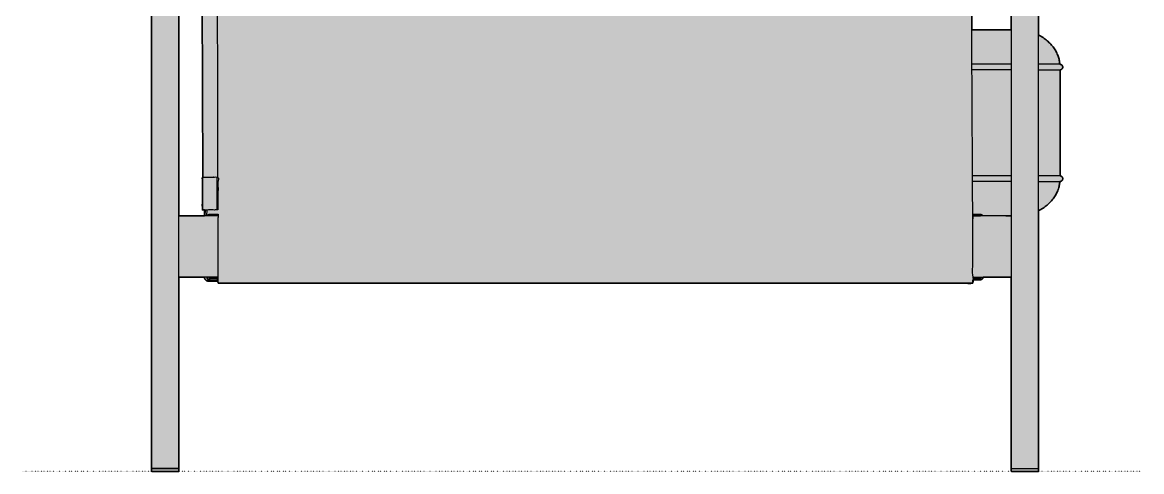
# Model space of a CAD drawing. Header units: millimetres. Extents: x 0 to 2217, y -1296 to 821.
# Drawn here: x 1194 to 2217, y 0 to 410 of the extents above; entities that cross this region are included whole.
import ezdxf

# ---------------------------------------------------------------- set-up
doc = ezdxf.new("R2010")
doc.units = ezdxf.units.MM
doc.linetypes.add('Dots', pattern=[1, 0, -1])
doc.layers.add('Blocks', color=7, linetype='Continuous')
doc.layers.add('Blocks$Fill', color=7, linetype='Continuous', true_color=0xffffff)
for name, color, linetype, lineweight, true_color in [('Blocks$Inner', 7, 'Continuous', 25, 0x007f00), ('Blocks$Outline', 7, 'Continuous', 35, 0xff3f3f), ('Groud', 7, 'Dots', 25, 0x243775)]:
    doc.layers.add(name, color=color, linetype=linetype, lineweight=lineweight, true_color=true_color)

# ---------------------------------------------------------------- blocks, each defined once
blk = doc.blocks.new('Can Lounge Chair Side')
at = {"layer": 'Blocks$Fill'}
h = blk.add_hatch(color=256, dxfattribs=at)
h.paths.add_polyline_path([(218.6, 816.6), (218.1, 819.1), (218, 819.2), (218, 819.3), (218, 819.4), (217.9, 819.4), (217.9, 819.5), (217.9, 819.6), (217.8, 819.7), (217.8, 819.7), (217.7, 819.8), (217.7, 819.9), (217.6, 820), (217.6, 820), (217.5, 820.1), (217.5, 820.2), (217.4, 820.2), (217.4, 820.3), (217.3, 820.3), (217.2, 820.4), (217.2, 820.4), (217.1, 820.5), (217, 820.5), (216.9, 820.6), (216.9, 820.6), (216.8, 820.7), (216.7, 820.7), (216.6, 820.8), (216.6, 820.8), (216.5, 820.8), (216.4, 820.8), (216.3, 820.9), (216.2, 820.9), (216.1, 820.9), (216.1, 820.9), (216, 820.9), (215.9, 820.9), (215.8, 821), (215.7, 821), (215.6, 821), (215.5, 821), (215.5, 821), (215.4, 820.9), (215.3, 820.9), (215.2, 820.9), (215.1, 820.9), (215, 820.9), (215, 820.9), (214.9, 820.8), (214.8, 820.8), (214.7, 820.8), (214.6, 820.8), (214.5, 820.7), (214.5, 820.7), (214.4, 820.6), (214.3, 820.6), (214.2, 820.5), (214.2, 820.5), (214.1, 820.4), (214, 820.4), (214, 820.3), (213.9, 820.3), (213.9, 820.2), (213.8, 820.2), (213.7, 820.1), (213.7, 820), (213.6, 820), (213.6, 819.9), (213.5, 819.8), (213.5, 819.7), (213.4, 819.7), (213.4, 819.6), (213.4, 819.5), (213.3, 819.4), (213.3, 819.3), (213.3, 819.3), (213.2, 819.2), (213.2, 819.1), (213.2, 819), (213.2, 818.9), (213.2, 818.8), (213.2, 818.8), (213.1, 818.7), (213.1, 818.6), (213.1, 818.5), (213.1, 818.4), (213.1, 818.3), (213.1, 818.2), (213.2, 818.2), (213.2, 818.1), (213.2, 818), (213.2, 817.9), (213.8, 815.5), (207.5, 813.8), (204.4, 812.8), (200.8, 811.5), (198.6, 810.7), (196.4, 809.8), (194.2, 808.9), (192, 808), (189.9, 807), (187.8, 805.9), (185.7, 804.8), (183.6, 803.7), (181.7, 802.5), (179.8, 801.4), (178, 800.1), (176.2, 798.9), (174.4, 797.5), (172.6, 796.2), (170.9, 794.8), (169.2, 793.3), (167.6, 791.9), (166.1, 790.4), (164.6, 788.9), (163.1, 787.3), (161.6, 785.6), (160.1, 783.8), (158.7, 782), (157.3, 780.2), (156, 778.5), (154.8, 776.7), (153.7, 774.9), (152.6, 773.1), (151.5, 771.1), (150.4, 769), (149.4, 767), (148.4, 764.9), (147.5, 762.8), (146.6, 760.7), (145.7, 758.6), (145, 756.4), (144.2, 754.1), (143.4, 751.8), (142.8, 749.4), (142.1, 747), (141.5, 744.5), (140.9, 742), (140.4, 739.4), (139.9, 736.9), (139.5, 734.3), (139.1, 731.7), (138.5, 726.6), (138, 720.8), (137.7, 715), (137.5, 709.2), (137.5, 703.3), (137.7, 696.9), (138, 690.5), (138.5, 683.9), (139.1, 677.3), (88.7, 677.3), (78.2, 677.3), (77.3, 677.7), (76.8, 677.9), (76.4, 678.1), (75.9, 678.2), (75.4, 678.4), (75, 678.5), (74.5, 678.6), (74, 678.7), (73.5, 678.7), (73.1, 678.8), (72.6, 678.8), (72.1, 678.8), (71.6, 678.8), (71.1, 678.8), (70.6, 678.8), (70.1, 678.7), (69.7, 678.7), (69.2, 678.6), (68.7, 678.5), (68.2, 678.4), (67.8, 678.2), (67.3, 678.1), (66.8, 677.9), (66.4, 677.7), (65.9, 677.5), (65.5, 677.3), (65.1, 677.1), (64.7, 676.9), (64.2, 676.6), (63.8, 676.3), (63.4, 676.1), (63.1, 675.8), (62.7, 675.4), (62.3, 675.1), (62, 674.8), (61.6, 674.4), (61.3, 674.1), (61, 673.7), (60.7, 673.3), (60.4, 672.9), (60.1, 672.5), (59.9, 672.1), (59.6, 671.7), (59.4, 671.3), (59.2, 670.8), (59, 670.4), (58.8, 669.9), (58.6, 669.5), (58.5, 669), (58.3, 668.5), (58.2, 668.1), (58.1, 667.6), (58, 667.1), (57.9, 666.6), (57.9, 666.1), (57.9, 665.7), (57.8, 665.2), (57.8, 664.7), (57.8, 664.2), (57.9, 663.7), (57.9, 663.2), (58, 662.8), (58.1, 662.3), (58.2, 661.8), (58.3, 661.3), (58.4, 660.9), (58.6, 660.4), (58.7, 659.9), (58.9, 659.5), (59.1, 659), (59.3, 658.6), (59.5, 658.2), (59.8, 657.7), (60, 657.3), (60.3, 656.9), (60.6, 656.5), (60.9, 656.1), (61.2, 655.8), (61.5, 655.4), (61.8, 655), (62.2, 654.7), (62.5, 654.4), (62.9, 654), (72.2, 646.2), (80.9, 638.5), (97.9, 622.6), (114.4, 606.2), (118.3, 602.2), (118.3, 0), (118.3, 0), (118.3, -0.1), (118.3, -0.1), (118.3, -0.1), (118.3, -0.1), (118.4, -0.1), (118.4, -0.1), (118.4, -0.2), (118.4, -0.2), (118.4, -0.2), (118.4, -0.2), (118.4, -0.2), (118.4, -0.2), (118.4, -0.2), (118.4, -0.3), (118.4, -0.3), (118.4, -0.3), (118.4, -0.3), (118.4, -0.3), (118.5, -0.3), (118.5, -0.3), (118.5, -0.4), (118.5, -0.4), (118.5, -0.4), (118.5, -0.4), (118.5, -0.4), (118.5, -0.4), (118.6, -0.4), (118.6, -0.4), (118.6, -0.4), (118.6, -0.4), (118.6, -0.5), (118.6, -0.5), (118.7, -0.5), (118.7, -0.5), (118.7, -0.5), (118.7, -0.5), (118.7, -0.5), (118.7, -0.5), (118.8, -0.5), (118.8, -0.5), (118.8, -0.5), (118.8, -0.5), (118.8, -0.5), (118.8, -0.5), (142.9, -0.5), (142.9, -0.5), (142.9, -0.5), (142.9, -0.5), (142.9, -0.5), (142.9, -0.5), (143, -0.5), (143, -0.5), (143, -0.5), (143, -0.5), (143, -0.5), (143, -0.5), (143, -0.5), (143.1, -0.4), (143.1, -0.4), (143.1, -0.4), (143.1, -0.4), (143.1, -0.4), (143.1, -0.4), (143.1, -0.4), (143.2, -0.4), (143.2, -0.4), (143.2, -0.4), (143.2, -0.3), (143.2, -0.3), (143.2, -0.3), (143.2, -0.3), (143.2, -0.3), (143.3, -0.3), (143.3, -0.3), (143.3, -0.2), (143.3, -0.2), (143.3, -0.2), (143.3, -0.2), (143.3, -0.2), (143.3, -0.2), (143.3, -0.2), (143.3, -0.1), (143.3, -0.1), (143.3, -0.1), (143.3, -0.1), (143.3, -0.1), (143.3, -0.1), (143.3, 0), (143.3, 0), (143.3, 0), (143.3, 2.3), (143.3, 2.3), (143.3, 177.3), (166.6, 177.3), (166.6, 177.1), (166.6, 177.1), (166.6, 177), (166.6, 176.9), (166.6, 176.8), (166.7, 176.7), (166.7, 176.6), (166.7, 176.6), (166.7, 176.5), (166.8, 176.4), (166.8, 176.3), (166.8, 176.2), (166.8, 176.2), (166.9, 176), (167, 175.8), (167, 175.8), (167, 175.7), (167.1, 175.6), (167.1, 175.5), (167.1, 175.5), (167.2, 175.4), (167.2, 175.3), (167.3, 175.3), (167.3, 175.2), (167.4, 175.1), (167.4, 175.1), (167.4, 175), (167.5, 174.9), (167.5, 174.9), (167.6, 174.8), (167.6, 174.7), (167.7, 174.7), (167.8, 174.6), (167.8, 174.6), (167.9, 174.5), (167.9, 174.5), (168, 174.4), (168, 174.4), (168.1, 174.3), (168.1, 174.3), (168.2, 174.2), (168.3, 174.2), (168.3, 174.1), (168.4, 174.1), (168.5, 174), (168.5, 174), (168.6, 174), (168.6, 173.9), (168.7, 173.9), (168.8, 173.9), (168.8, 173.9), (168.9, 173.8), (169, 173.8), (169, 173.8), (169.1, 173.8), (169.2, 173.8), (169.2, 173.8), (169.2, 173.8), (169.3, 173.8), (169.3, 173.8), (169.3, 173.8), (169.4, 173.7), (169.4, 173.7), (169.5, 173.7), (169.5, 173.7), (178.9, 173.7), (178.9, 173.3), (179, 173), (179, 172.9), (179, 172.8), (179, 172.7), (179, 172.6), (179.1, 172.5), (179.1, 172.4), (179.1, 172.4), (179.1, 172.3), (179.1, 172.3), (179.1, 172.2), (179.1, 172.2), (179.2, 172.2), (179.2, 172.2), (179.2, 172.1), (179.2, 172.1), (179.2, 172.1), (179.2, 172.1), (179.2, 172), (179.2, 172), (179.2, 172), (179.2, 172), (179.3, 172), (179.3, 172), (179.3, 172), (179.3, 172), (179.3, 172), (179.3, 172), (179.3, 172), (179.3, 171.9), (179.3, 171.9), (179.3, 171.9), (179.3, 171.9), (179.3, 171.9), (179.4, 171.9), (179.4, 171.9), (179.4, 171.9), (179.4, 171.9), (179.4, 171.9), (179.4, 171.9), (179.4, 171.9), (179.4, 171.9), (179.4, 171.9), (179.4, 171.9), (179.4, 171.9), (179.4, 171.9), (179.4, 171.9), (179.4, 171.9), (179.4, 171.9), (179.4, 171.9), (179.4, 171.9), (179.4, 171.9), (179.4, 171.9), (179.4, 171.9), (179.4, 171.9), (179.5, 171.9), (179.5, 171.9), (179.5, 171.9), (179.5, 171.9), (179.5, 171.9), (179.5, 171.9), (179.5, 171.9), (179.5, 171.9), (179.5, 171.9), (869.5, 171.9), (869.5, 174.9), (876.5, 174.9), (876.6, 174.9), (876.6, 174.9), (876.7, 174.9), (876.8, 174.9), (876.9, 174.9), (877, 174.9), (877.1, 175), (877.1, 175), (877.2, 175), (877.3, 175), (877.4, 175.1), (877.5, 175.1), (877.5, 175.2), (877.6, 175.2), (877.7, 175.2), (877.8, 175.3), (877.8, 175.3), (877.9, 175.4), (878, 175.4), (878, 175.5), (878.1, 175.6), (878.2, 175.6), (878.2, 175.7), (878.3, 175.7), (878.3, 175.8), (878.4, 175.9), (878.4, 176), (878.5, 176), (878.5, 176.1), (878.6, 176.2), (878.6, 176.3), (878.7, 176.3), (878.7, 176.4), (878.7, 176.5), (878.8, 176.6), (878.8, 176.7), (878.8, 176.7), (878.8, 176.8), (878.8, 176.9), (878.9, 177), (878.9, 177.1), (878.9, 177.2), (878.9, 177.3), (878.9, 177.3), (904.7, 177.3), (904.7, 2.3), (904.7, 2.3), (904.7, 0), (904.7, 0), (904.7, -0.1), (904.7, -0.1), (904.7, -0.1), (904.7, -0.1), (904.7, -0.1), (904.7, -0.1), (904.7, -0.2), (904.7, -0.2), (904.7, -0.2), (904.7, -0.2), (904.7, -0.2), (904.7, -0.2), (904.8, -0.2), (904.8, -0.3), (904.8, -0.3), (904.8, -0.3), (904.8, -0.3), (904.8, -0.3), (904.8, -0.3), (904.8, -0.3), (904.8, -0.4), (904.8, -0.4), (904.9, -0.4), (904.9, -0.4), (904.9, -0.4), (904.9, -0.4), (904.9, -0.4), (904.9, -0.4), (904.9, -0.4), (905, -0.4), (905, -0.5), (905, -0.5), (905, -0.5), (905, -0.5), (905, -0.5), (905.1, -0.5), (905.1, -0.5), (905.1, -0.5), (905.1, -0.5), (905.1, -0.5), (905.1, -0.5), (905.2, -0.5), (905.2, -0.5), (905.2, -0.5), (929.2, -0.5), (929.2, -0.5), (929.2, -0.5), (929.3, -0.5), (929.3, -0.5), (929.3, -0.5), (929.3, -0.5), (929.3, -0.5), (929.3, -0.5), (929.4, -0.5), (929.4, -0.5), (929.4, -0.5), (929.4, -0.5), (929.4, -0.4), (929.4, -0.4), (929.4, -0.4), (929.5, -0.4), (929.5, -0.4), (929.5, -0.4), (929.5, -0.4), (929.5, -0.4), (929.5, -0.4), (929.5, -0.4), (929.6, -0.3), (929.6, -0.3), (929.6, -0.3), (929.6, -0.3), (929.6, -0.3), (929.6, -0.3), (929.6, -0.3), (929.6, -0.2), (929.6, -0.2), (929.6, -0.2), (929.6, -0.2), (929.7, -0.2), (929.7, -0.2), (929.7, -0.2), (929.7, -0.1), (929.7, -0.1), (929.7, -0.1), (929.7, -0.1), (929.7, -0.1), (929.7, -0.1), (929.7, 0), (929.7, 0), (929.7, 0), (929.7, 2.3), (929.7, 2.3), (929.7, 238.1), (931.8, 239.2), (932.8, 239.8), (933.8, 240.4), (934.7, 241.1), (935.7, 241.8), (936.6, 242.5), (937.5, 243.2), (938.4, 244), (939.2, 244.7), (940.1, 245.5), (940.8, 246.4), (941.6, 247.2), (942.3, 248.1), (943, 248.9), (943.6, 249.8), (944.3, 250.7), (944.8, 251.6), (945.4, 252.6), (945.9, 253.5), (946.4, 254.4), (946.8, 255.4), (947.2, 256.3), (947.6, 257.3), (947.9, 258.2), (948.2, 259.2), (948.5, 260.1), (948.7, 261.1), (948.9, 262), (949, 263), (949.2, 263.9), (949.3, 264.9), (949.4, 264.9), (949.5, 264.9), (949.5, 264.9), (949.6, 264.9), (949.7, 264.9), (949.8, 264.9), (949.9, 264.9), (950, 264.9), (950.1, 265), (950.1, 265), (950.2, 265), (950.3, 265.1), (950.4, 265.1), (950.5, 265.1), (950.5, 265.2), (950.6, 265.2), (950.7, 265.3), (950.8, 265.3), (950.8, 265.4), (950.9, 265.4), (951, 265.5), (951, 265.5), (951.1, 265.6), (951.2, 265.7), (951.2, 265.7), (951.3, 265.8), (951.3, 265.9), (951.4, 265.9), (951.4, 266), (951.5, 266.1), (951.5, 266.2), (951.5, 266.2), (951.6, 266.3), (951.6, 266.4), (951.7, 266.5), (951.7, 266.5), (951.7, 266.6), (951.7, 266.7), (951.8, 266.8), (951.8, 266.9), (951.8, 267), (951.8, 267.1), (951.8, 267.1), (951.8, 267.2), (951.8, 267.3), (951.8, 267.4), (951.8, 267.5), (951.8, 267.6), (951.8, 267.7), (951.8, 267.8), (951.8, 267.8), (951.8, 267.9), (951.7, 268), (951.7, 268.1), (951.7, 268.2), (951.7, 268.3), (951.6, 268.3), (951.6, 268.4), (951.5, 268.5), (951.5, 268.6), (951.5, 268.6), (951.4, 268.7), (951.4, 268.8), (951.3, 268.9), (951.3, 268.9), (951.2, 269), (951.2, 269.1), (951.1, 269.1), (951, 269.2), (951, 269.2), (950.9, 269.3), (950.8, 269.4), (950.8, 269.4), (950.7, 269.5), (950.6, 269.5), (950.5, 269.5), (950.5, 269.6), (950.4, 269.6), (950.3, 269.7), (950.2, 269.7), (950.1, 269.7), (950.1, 269.8), (950, 269.8), (949.9, 269.8), (949.8, 269.8), (949.7, 269.8), (949.6, 269.8), (949.5, 269.9), (949.5, 269.9), (949.4, 269.9), (949.4, 366.9), (949.6, 366.9), (949.6, 366.9), (949.7, 366.9), (949.8, 366.9), (949.9, 366.9), (950, 366.9), (950.1, 367), (950.1, 367), (950.2, 367), (950.3, 367.1), (950.4, 367.1), (950.5, 367.1), (950.5, 367.2), (950.6, 367.2), (950.7, 367.3), (950.8, 367.3), (950.8, 367.4), (950.9, 367.4), (951, 367.5), (951, 367.5), (951.1, 367.6), (951.2, 367.7), (951.2, 367.7), (951.3, 367.8), (951.3, 367.9), (951.4, 367.9), (951.4, 368), (951.5, 368.1), (951.5, 368.2), (951.6, 368.2), (951.6, 368.3), (951.6, 368.4), (951.7, 368.5), (951.7, 368.5), (951.7, 368.6), (951.7, 368.7), (951.8, 368.8), (951.8, 368.9), (951.8, 369), (951.8, 369.1), (951.8, 369.1), (951.8, 369.2), (951.8, 369.3), (951.8, 369.4), (951.8, 369.5), (951.8, 369.6), (951.8, 369.7), (951.8, 369.8), (951.8, 369.8), (951.8, 369.9), (951.7, 370), (951.7, 370.1), (951.7, 370.2), (951.7, 370.3), (951.6, 370.3), (951.6, 370.4), (951.6, 370.5), (951.5, 370.6), (951.5, 370.6), (951.4, 370.7), (951.4, 370.8), (951.3, 370.9), (951.3, 370.9), (951.2, 371), (951.2, 371.1), (951.1, 371.1), (951, 371.2), (951, 371.2), (950.9, 371.3), (950.8, 371.4), (950.8, 371.4), (950.7, 371.5), (950.6, 371.5), (950.5, 371.5), (950.5, 371.6), (950.4, 371.6), (950.3, 371.7), (950.2, 371.7), (950.1, 371.7), (950.1, 371.8), (950, 371.8), (949.9, 371.8), (949.8, 371.8), (949.7, 371.8), (949.6, 371.8), (949.6, 371.9), (949.5, 371.9), (949.4, 371.9), (949.3, 371.9), (949, 373.7), (948.9, 374.7), (948.7, 375.6), (948.5, 376.6), (948.2, 377.5), (947.9, 378.5), (947.6, 379.4), (947.2, 380.4), (946.8, 381.3), (946.4, 382.3), (945.9, 383.2), (945.4, 384.2), (944.8, 385.1), (944.3, 386), (943.6, 386.9), (943, 387.8), (942.3, 388.7), (941.6, 389.5), (940.8, 390.4), (940.1, 391.2), (939.2, 392), (938.4, 392.8), (937.5, 393.5), (936.6, 394.3), (935.7, 395), (934.7, 395.6), (933.8, 396.3), (932.8, 396.9), (931.8, 397.5), (930.7, 398.1), (929.7, 398.7), (929.7, 512.3), (932.7, 512.3), (932.7, 552.3), (929.7, 552.3), (929.6, 608.1), (929.4, 611.4), (929.3, 613), (929.2, 614.6), (929, 616.2), (928.8, 617.8), (928.5, 619.4), (928.3, 621), (928, 622.6), (927.6, 624.2), (927.3, 625.8), (926.9, 627.3), (926.5, 628.9), (926.1, 630.4), (925.6, 632.1), (925, 633.8), (924.5, 635.4), (923.9, 637), (923.2, 638.6), (922.6, 640.2), (921.9, 641.7), (921.2, 643.3), (920.4, 644.8), (919.6, 646.3), (918.8, 647.7), (918, 649.2), (917.1, 650.6), (916.2, 652), (915.3, 653.3), (914.3, 654.7), (913.3, 656), (912.3, 657.3), (911.2, 658.6), (910.1, 659.8), (909, 661), (907.9, 662.2), (906.7, 663.3), (905.5, 664.4), (904.3, 665.4), (903.1, 666.4), (901.8, 667.4), (900.5, 668.3), (899.2, 669.2), (897.9, 670.1), (896.5, 670.9), (895.2, 671.6), (893.9, 672.3), (892.6, 672.9), (891.3, 673.5), (889.9, 674.1), (888.6, 674.6), (887.2, 675.1), (885.9, 675.5), (884.5, 675.9), (883.1, 676.2), (881.7, 676.5), (880.3, 676.7), (878.9, 677), (877.5, 677.1), (876.1, 677.2), (874.7, 677.3), (874.4, 680.1), (874, 682.8), (873.5, 685.5), (872.9, 688.2), (872.3, 690.9), (871.5, 693.5), (870.7, 696.2), (869.8, 698.8), (868.8, 701.4), (867.7, 703.9), (866.6, 706.4), (865.4, 708.9), (864.1, 711.3), (862.7, 713.7), (861.2, 716), (859.7, 718.4), (858.1, 720.6), (856.5, 722.8), (854.8, 725), (853, 727.1), (851.2, 729.2), (849.3, 731.2), (847.3, 733.1), (845.3, 735), (843.3, 736.9), (841.2, 738.6), (839, 740.4), (836.8, 742), (834.6, 743.7), (832.3, 745.2), (830, 746.7), (827.6, 748.1), (825.2, 749.5), (822.8, 750.8), (820.3, 752), (817.9, 753.2), (815.3, 754.3), (812.8, 755.4), (810.2, 756.4), (807.6, 757.3), (805, 758.2), (802.4, 759), (799.7, 759.7), (797, 760.4), (794.3, 761), (791.6, 761.5), (788.9, 762), (786.2, 762.4), (783.4, 762.8), (780.7, 763.1), (777.9, 763.3), (775.2, 763.4), (769.7, 763.6), (753.1, 763.4), (742.1, 763.3), (736.6, 763.3), (731.1, 763.4), (725.5, 763.5), (719.9, 763.5), (697.9, 762.9), (686.9, 762.9), (675.9, 763.2), (670.4, 763.3), (664.9, 763.3), (659.4, 763.2), (653.8, 762.9), (651.1, 762.7), (648.3, 762.6), (645.6, 762.5), (642.8, 762.5), (640.1, 762.6), (637.3, 762.6), (634.6, 762.8), (631.8, 763), (626.3, 763.3), (620.8, 763.5), (615.3, 763.6), (609.8, 763.6), (587.7, 763.5), (565.6, 763.6), (543.6, 763.6), (521.5, 763.6), (499.5, 763.5), (477.4, 763.7), (471.9, 763.7), (466.4, 763.5), (460.9, 763.1), (455.4, 762.6), (452.6, 762.2), (449.9, 761.8), (447.2, 761.3), (444.5, 760.7), (441.8, 760.1), (439.2, 759.4), (436.5, 758.6), (433.9, 757.8), (431.3, 756.9), (428.7, 755.9), (426.1, 754.9), (423.6, 753.8), (421.1, 752.7), (418.6, 751.5), (416.2, 750.2), (413.7, 748.9), (411.4, 747.5), (409, 746), (406.7, 744.5), (404.5, 742.9), (402.3, 741.3), (400.1, 739.6), (398, 737.8), (395.9, 736), (393.8, 734.1), (391.9, 732.2), (389.9, 730.2), (388.1, 728.2), (386.3, 726.1), (384.5, 724), (382.9, 721.8), (381.2, 719.6), (379.7, 717.3), (378.2, 715), (376.8, 712.6), (375.4, 710.2), (374.2, 707.8), (373, 705.3), (371.9, 702.7), (370.8, 700.2), (369.9, 697.6), (369, 695), (368.2, 692.3), (367.5, 689.7), (366.9, 687), (366.4, 684.3), (365.9, 681.6), (365.6, 678.8), (360.2, 678.8), (352.1, 707.2), (349.3, 716), (346.6, 723.8), (343.7, 731.5), (340.8, 738.6), (337.7, 745.7), (334.7, 752), (331.5, 758.3), (329.9, 761.3), (328.3, 764.2), (326.6, 767.1), (324.8, 770), (323.1, 772.7), (321.3, 775.4), (319.5, 778), (317.6, 780.6), (315.8, 782.9), (313.9, 785.1), (312.1, 787.4), (310.1, 789.5), (308.1, 791.6), (306.1, 793.7), (304, 795.7), (301.8, 797.7), (299.7, 799.5), (297.6, 801.2), (295.4, 802.9), (293.2, 804.5), (291, 805.9), (288.8, 807.3), (286.6, 808.6), (284.3, 809.8), (282, 811), (279.6, 812.1), (277.2, 813.1), (274.8, 814), (272.3, 814.9), (269.8, 815.7), (267.3, 816.4), (264.8, 817), (262.3, 817.6), (259.7, 818.1), (257.1, 818.5), (254.5, 818.8), (251.8, 819), (249, 819.2), (246.3, 819.3), (243.5, 819.4), (240.6, 819.3), (237.8, 819.2), (234.9, 819), (232, 818.7), (228.2, 818.3), (225, 817.8), (221.8, 817.2)], flags=0)
h.paths.add_polyline_path([(868.3, 457.5), (870.3, 462.9), (871.2, 465.6), (872, 468.3), (872.7, 471.1), (873.3, 473.8), (873.9, 476.6), (874.3, 479.5), (874.6, 482.3), (874.9, 485.1), (875, 488), (875.1, 490.8), (875.1, 512.3), (883.4, 512.3), (883.4, 507.7), (898.4, 507.7), (898.4, 512.3), (904.7, 512.3), (904.7, 403.4), (899.7, 403.4), (868.6, 403.4)], flags=0)
h.paths.add_polyline_path([(875.1, 652.2), (876, 652.1), (876.7, 652), (877.4, 651.9), (878.1, 651.7), (878.8, 651.5), (879.2, 651.4), (879.5, 651.3), (880.3, 651), (881, 650.7), (881.7, 650.4), (882.4, 650.1), (883.1, 649.7), (883.8, 649.4), (884.5, 649), (885.2, 648.6), (885.8, 648.1), (886.5, 647.7), (887.1, 647.2), (887.7, 646.7), (888.3, 646.2), (888.9, 645.7), (889.5, 645.2), (890.2, 644.5), (890.9, 643.8), (891.5, 643.1), (892.1, 642.4), (892.7, 641.8), (893.2, 641.1), (893.7, 640.5), (894.2, 639.9), (894.8, 639), (895.4, 638.1), (896, 637.2), (896.6, 636.3), (897.1, 635.3), (897.7, 634.3), (898.2, 633.3), (898.7, 632.3), (899.2, 631.3), (899.6, 630.2), (900.1, 629.1), (900.5, 628), (900.9, 626.9), (901.3, 625.8), (901.7, 624.6), (902.1, 623.4), (902.4, 622.3), (902.7, 621.2), (902.9, 620.1), (903.2, 619), (903.4, 617.8), (903.6, 616.7), (903.8, 615.5), (904, 614.3), (904.2, 613.2), (904.3, 612), (904.5, 609.6), (904.6, 607.2), (904.7, 604.8), (904.7, 552.3), (898.4, 552.3), (898.4, 557.7), (883.4, 557.7), (883.4, 552.3), (875.1, 552.3)], flags=0)
h.paths.add_polyline_path([(164.1, 552.7), (164.1, 552.5), (164.1, 552.4), (164.1, 512.3), (165, 268.7), (164.7, 268.7), (164.7, 238.7), (166.8, 238.7), (166.8, 233.3), (143.3, 233.3), (143.3, 575.9), (163.8, 553.8)], flags=0)
h.paths.add_polyline_path([(143.3, 647.2), (149.3, 616.6), (161.7, 562.5), (143.3, 581.4)], flags=0)
h.paths.add_polyline_path([(89.1, 652.3), (95.7, 634.2), (97, 631), (97.7, 629.4), (98.4, 627.8), (99.2, 626.2), (100, 624.6), (100.5, 623.8), (101, 622.9), (101.5, 622.1), (83.8, 638.1), (66, 653.4), (66.5, 653.2), (66.9, 653.1), (67.3, 652.9), (67.7, 652.8), (68.2, 652.7), (68.6, 652.6), (69, 652.5), (69.4, 652.4), (69.9, 652.4), (70.3, 652.4), (70.7, 652.3), (71.2, 652.3), (88.7, 652.3), (89.1, 652.3)], flags=0)
h.paths.add_polyline_path([(118.3, 652.3), (118.3, 606.1), (107.2, 616.8), (107.6, 617.2), (106.3, 618.5), (105.1, 619.9), (104.6, 620.4), (104.2, 621), (103.7, 621.6), (103.3, 622.1), (102.9, 622.8), (102.4, 623.5), (102, 624.1), (101.6, 624.8), (101.2, 625.5), (100.8, 626.2), (100.1, 627.6), (99.2, 629.7), (97.8, 633.1), (95.5, 638.7), (90.7, 652.3)], flags=0)
at = {"layer": 'Blocks$Inner'}
for p, q in [((904.7, 371.9), (868.8, 371.9)), ((949.4, 371.9), (929.7, 371.9)), ((904.7, 366.9), (868.8, 366.9)), ((178, 268.7), (178, 238.7)), ((904.7, 269.9), (868.8, 269.9)), ((904.7, 264.9), (868.8, 264.9)), ((166.8, 233.3), (166.8, 238.7)), ((167.4, 233.3), (167.5, 238.7)), ((168.9, 233.3), (169, 238.7)), ((178.6, 233.3), (143.3, 233.3)), ((170.8, 234.8), (170.8, 233.3)), ((179.3, 232.3), (179.2, 232.3)), ((869.5, 233.4), (876.6, 233.3)), ((904.7, 233.3), (869.5, 233.3)), ((877, 233.3), (877, 234.8)), ((178.9, 177.3), (143.3, 177.3)), ((166.6, 177.2), (166.6, 177.3)), ((168.6, 177.3), (168.6, 177.3)), ((178.5, 174.8), (178.5, 176.3)), ((869.5, 177.3), (904.7, 177.3)), ((876.4, 174.9), (876.4, 176.4)), ((178.9, 173.7), (169.5, 173.7))]:
    blk.add_line(p, q, dxfattribs=at)
for points in [[(118.3, 656), (118.3, 2.3), (118.3, 0), (118.3, 0), (118.3, 0), (118.3, -0.1), (118.3, -0.1), (118.3, -0.1), (118.3, -0.1), (118.4, -0.1), (118.4, -0.1), (118.4, -0.2), (118.4, -0.2), (118.4, -0.2), (118.4, -0.2), (118.4, -0.2), (118.4, -0.2), (118.4, -0.2), (118.4, -0.3), (118.4, -0.3), (118.4, -0.3), (118.4, -0.3), (118.4, -0.3), (118.5, -0.3), (118.5, -0.3), (118.5, -0.4), (118.5, -0.4), (118.5, -0.4), (118.5, -0.4), (118.5, -0.4), (118.5, -0.4), (118.6, -0.4), (118.6, -0.4), (118.6, -0.4), (118.6, -0.4), (118.6, -0.5), (118.6, -0.5), (118.7, -0.5), (118.7, -0.5), (118.7, -0.5), (118.7, -0.5), (118.7, -0.5), (118.7, -0.5), (118.8, -0.5), (118.8, -0.5), (118.8, -0.5), (118.8, -0.5), (118.8, -0.5), (118.8, -0.5), (142.8, -0.5), (142.9, -0.5), (142.9, -0.5), (142.9, -0.5), (142.9, -0.5), (142.9, -0.5), (142.9, -0.5), (143, -0.5), (143, -0.5), (143, -0.5), (143, -0.5), (143, -0.5), (143, -0.5), (143, -0.5), (143.1, -0.4), (143.1, -0.4), (143.1, -0.4), (143.1, -0.4), (143.1, -0.4), (143.1, -0.4), (143.1, -0.4), (143.2, -0.4), (143.2, -0.4), (143.2, -0.4), (143.2, -0.3), (143.2, -0.3), (143.2, -0.3), (143.2, -0.3), (143.2, -0.3), (143.3, -0.3), (143.3, -0.3), (143.3, -0.2), (143.3, -0.2), (143.3, -0.2), (143.3, -0.2), (143.3, -0.2), (143.3, -0.2), (143.3, -0.2), (143.3, -0.1), (143.3, -0.1), (143.3, -0.1), (143.3, -0.1), (143.3, -0.1), (143.3, -0.1), (143.3, 0), (143.3, 0), (143.3, 0), (143.3, 2.3), (118.3, 2.3), (143.3, 2.3), (143.3, 652.3)], [(164.1, 512.3), (165, 268.7)], [(178.9, 268.7), (178.5, 512.3)], [(904.7, 512.3), (904.7, 2.3), (929.7, 2.3), (929.7, 512.3)], [(949.3, 366.9), (949.3, 366.9), (949.4, 366.9), (949.5, 366.9), (949.6, 366.9), (949.6, 366.9), (949.7, 366.9), (949.8, 366.9), (949.9, 366.9), (950, 366.9), (950.1, 367), (950.1, 367), (950.2, 367), (950.3, 367.1), (950.4, 367.1), (950.5, 367.1), (950.5, 367.2), (950.6, 367.2), (950.7, 367.3), (950.8, 367.3), (950.8, 367.4), (950.9, 367.4), (951, 367.5), (951, 367.5), (951.1, 367.6), (951.2, 367.7), (951.2, 367.7), (951.3, 367.8), (951.3, 367.9), (951.4, 367.9), (951.4, 368), (951.5, 368.1), (951.5, 368.2), (951.6, 368.2), (951.6, 368.3), (951.6, 368.4), (951.7, 368.5), (951.7, 368.5), (951.7, 368.6), (951.7, 368.7), (951.8, 368.8), (951.8, 368.9), (951.8, 369), (951.8, 369.1), (951.8, 369.1), (951.8, 369.2), (951.8, 369.3), (951.8, 369.4), (951.8, 369.5), (951.8, 369.6), (951.8, 369.7), (951.8, 369.8), (951.8, 369.8), (951.8, 369.9), (951.7, 370), (951.7, 370.1), (951.7, 370.2), (951.7, 370.3), (951.6, 370.3), (951.6, 370.4), (951.6, 370.5), (951.5, 370.6), (951.5, 370.6), (951.4, 370.7), (951.4, 370.8), (951.3, 370.9), (951.3, 370.9), (951.2, 371), (951.2, 371.1), (951.1, 371.1), (951, 371.2), (951, 371.2), (950.9, 371.3), (950.8, 371.4), (950.8, 371.4), (950.7, 371.5), (950.6, 371.5), (950.5, 371.5), (950.5, 371.6), (950.4, 371.6), (950.3, 371.7), (950.2, 371.7), (950.1, 371.7), (950.1, 371.8), (950, 371.8), (949.9, 371.8), (949.8, 371.8), (949.7, 371.8), (949.6, 371.8), (949.6, 371.9), (949.5, 371.9), (949.4, 371.9), (949.3, 371.9), (949.3, 371.9), (949.2, 372.8), (949, 373.7), (948.9, 374.7), (948.7, 375.6), (948.5, 376.6), (948.2, 377.5), (947.9, 378.5), (947.6, 379.4), (947.2, 380.4), (946.8, 381.3), (946.4, 382.3), (945.9, 383.2), (945.4, 384.2), (944.8, 385.1), (944.3, 386), (943.6, 386.9), (943, 387.8), (942.3, 388.7), (941.6, 389.5), (940.8, 390.4), (940.1, 391.2), (939.2, 392), (938.4, 392.8), (937.5, 393.5), (936.6, 394.3), (935.7, 395), (934.7, 395.6), (933.8, 396.3), (932.8, 396.9), (931.8, 397.5), (930.7, 398.1), (929.7, 398.7)], [(929.7, 366.9), (949.4, 366.9), (949.4, 269.9)], [(929.7, 264.9), (949.4, 264.9), (949.5, 264.9), (949.5, 264.9), (949.6, 264.9), (949.7, 264.9), (949.8, 264.9), (949.9, 264.9), (950, 264.9), (950.1, 265), (950.1, 265), (950.2, 265), (950.3, 265.1), (950.4, 265.1), (950.5, 265.1), (950.5, 265.2), (950.6, 265.2), (950.7, 265.3), (950.8, 265.3), (950.8, 265.4), (950.9, 265.4), (951, 265.5), (951, 265.5), (951.1, 265.6), (951.2, 265.7), (951.2, 265.7), (951.3, 265.8), (951.3, 265.9), (951.4, 265.9), (951.4, 266), (951.5, 266.1), (951.5, 266.2), (951.5, 266.2), (951.6, 266.3), (951.6, 266.4), (951.7, 266.5), (951.7, 266.5), (951.7, 266.6), (951.7, 266.7), (951.8, 266.8), (951.8, 266.9), (951.8, 267), (951.8, 267.1), (951.8, 267.1), (951.8, 267.2), (951.8, 267.3), (951.8, 267.4), (951.8, 267.5), (951.8, 267.6), (951.8, 267.7), (951.8, 267.8), (951.8, 267.8), (951.8, 267.9), (951.7, 268), (951.7, 268.1), (951.7, 268.2), (951.7, 268.3), (951.6, 268.3), (951.6, 268.4), (951.5, 268.5), (951.5, 268.6), (951.5, 268.6), (951.4, 268.7), (951.4, 268.8), (951.3, 268.9), (951.3, 268.9), (951.2, 269), (951.2, 269.1), (951.1, 269.1), (951, 269.2), (951, 269.2), (950.9, 269.3), (950.8, 269.4), (950.8, 269.4), (950.7, 269.5), (950.6, 269.5), (950.5, 269.5), (950.5, 269.6), (950.4, 269.6), (950.3, 269.7), (950.2, 269.7), (950.1, 269.7), (950.1, 269.8), (950, 269.8), (949.9, 269.8), (949.8, 269.8), (949.7, 269.8), (949.6, 269.8), (949.5, 269.9), (949.5, 269.9), (949.4, 269.9), (929.7, 269.9)], [(929.7, 238.1), (930.7, 238.6), (931.8, 239.2), (932.8, 239.8), (933.8, 240.4), (934.7, 241.1), (935.7, 241.8), (936.6, 242.5), (937.5, 243.2), (938.4, 244), (939.2, 244.7), (940.1, 245.5), (940.8, 246.4), (941.6, 247.2), (942.3, 248.1), (943, 248.9), (943.6, 249.8), (944.3, 250.7), (944.8, 251.6), (945.4, 252.6), (945.9, 253.5), (946.4, 254.4), (946.8, 255.4), (947.2, 256.3), (947.6, 257.3), (947.9, 258.2), (948.2, 259.2), (948.5, 260.1), (948.7, 261.1), (948.9, 262), (949, 263), (949.2, 263.9), (949.3, 264.9)], [(169.1, 233.3), (169.1, 233.4), (169.2, 233.5), (169.2, 233.6), (169.2, 233.6), (169.3, 233.7), (169.3, 233.8), (169.4, 233.9), (169.4, 233.9), (169.5, 234), (169.6, 234.1), (169.6, 234.1), (169.7, 234.2), (169.7, 234.2), (169.8, 234.3), (169.9, 234.3), (169.9, 234.4), (170, 234.4), (170.1, 234.5), (170.2, 234.5), (170.2, 234.6), (170.3, 234.6), (170.4, 234.6), (170.5, 234.7), (170.5, 234.7), (170.6, 234.7), (170.7, 234.8), (170.8, 234.8), (170.9, 234.8), (171, 234.8), (171, 234.8), (171.1, 234.8), (171.2, 234.8), (171.3, 234.8), (171.4, 234.8), (178.6, 234.8), (178.7, 234.8), (178.8, 234.8), (178.8, 234.8), (178.9, 234.8), (179, 234.8), (179.1, 234.8), (179.2, 234.8), (179.2, 232.3), (179.2, 231.8), (178.9, 231.8), (178.9, 174.8)], [(179.2, 233.2), (179.2, 233.2), (179.1, 233.2), (179.1, 233.2), (179.1, 233.2), (179, 233.2), (179, 233.3), (179, 233.3), (178.9, 233.3), (178.9, 233.3), (178.9, 233.3), (178.9, 233.3), (178.8, 233.3), (178.8, 233.3), (178.8, 233.3), (178.7, 233.3), (178.7, 233.3), (178.7, 233.3), (178.6, 233.3), (178.6, 233.3)], [(869.5, 234.9), (876.4, 234.9), (876.5, 234.9), (876.5, 234.9), (876.6, 234.8), (876.7, 234.8), (876.8, 234.8), (876.9, 234.8), (877, 234.8), (877.1, 234.8), (877.1, 234.7), (877.2, 234.7), (877.3, 234.7), (877.4, 234.7), (877.5, 234.6), (877.5, 234.6), (877.6, 234.5), (877.7, 234.5), (877.8, 234.4), (877.8, 234.4), (877.9, 234.3), (878, 234.3), (878, 234.2), (878.1, 234.2), (878.2, 234.1), (878.2, 234.1), (878.3, 234), (878.3, 233.9), (878.4, 233.9), (878.4, 233.8), (878.5, 233.7), (878.5, 233.6), (878.6, 233.6), (878.6, 233.5), (878.6, 233.4), (878.7, 233.3)], [(169.5, 173.7), (169.5, 173.7), (169.5, 173.7), (169.4, 173.7), (169.4, 173.7), (169.3, 173.8), (169.3, 173.8), (169.3, 173.8), (169.2, 173.8), (169.2, 173.8), (169.2, 173.8), (169.1, 173.8), (169, 173.8), (169, 173.8), (168.9, 173.8), (168.8, 173.9), (168.8, 173.9), (168.7, 173.9), (168.6, 173.9), (168.6, 174), (168.5, 174), (168.5, 174), (168.4, 174.1), (168.3, 174.1), (168.3, 174.2), (168.2, 174.2), (168.1, 174.3), (168.1, 174.3), (168, 174.4), (168, 174.4), (167.9, 174.5), (167.9, 174.5), (167.8, 174.6), (167.8, 174.6), (167.7, 174.7), (167.6, 174.7), (167.6, 174.8), (167.5, 174.9), (167.5, 174.9), (167.4, 175), (167.4, 175.1), (167.4, 175.1), (167.3, 175.2), (167.3, 175.3), (167.2, 175.3), (167.2, 175.4), (167.1, 175.5), (167.1, 175.5), (167.1, 175.6), (167, 175.7), (167, 175.8), (167, 175.8), (166.9, 176), (166.8, 176.2), (166.8, 176.2), (166.8, 176.3), (166.8, 176.4), (166.7, 176.5), (166.7, 176.6), (166.7, 176.6), (166.7, 176.7), (166.6, 176.8), (166.6, 176.9), (166.6, 177), (166.6, 177.1), (166.6, 177.1), (166.6, 177.2)], [(168.6, 177.3), (168.6, 177.2), (168.6, 177.2), (168.6, 177.1), (168.6, 177.1), (168.6, 177), (168.6, 176.9), (168.7, 176.9), (168.7, 176.8), (168.7, 176.8), (168.7, 176.7), (168.7, 176.7), (168.8, 176.6), (168.8, 176.5), (168.8, 176.5), (168.8, 176.4), (168.9, 176.4), (168.9, 176.3), (168.9, 176.3), (168.9, 176.2), (169, 176.2), (169, 176.1), (169, 176.1), (169.1, 176), (169.1, 176), (169.1, 175.9), (169.2, 175.9), (169.2, 175.8), (169.3, 175.8), (169.3, 175.7), (169.4, 175.7), (169.4, 175.6), (169.4, 175.6), (169.5, 175.5), (169.5, 175.5), (169.6, 175.4), (169.6, 175.4), (169.7, 175.4), (169.7, 175.3), (169.8, 175.3), (169.8, 175.2), (169.9, 175.2), (170, 175.2), (170, 175.1), (170.1, 175.1), (170.1, 175.1), (170.2, 175.1), (170.3, 175), (170.3, 175), (170.4, 175), (170.4, 175), (170.5, 174.9), (170.6, 174.9), (170.6, 174.9), (170.7, 174.9), (170.8, 174.9), (170.9, 174.9), (170.9, 174.9), (171, 174.9), (171.1, 174.8), (171.1, 174.8), (171.2, 174.8), (171.3, 174.8), (171.4, 174.8), (171.4, 176.3), (178.5, 176.3), (178.9, 176.3)], [(170.4, 177.3), (170.4, 177.3), (170.4, 177.3), (170.4, 177.2), (170.4, 177.2), (170.4, 177.2), (170.4, 177.1), (170.4, 177.1), (170.4, 177.1), (170.4, 177), (170.4, 177), (170.4, 177), (170.5, 176.9), (170.5, 176.9), (170.5, 176.9), (170.5, 176.9), (170.5, 176.8), (170.5, 176.8), (170.6, 176.8), (170.6, 176.7), (170.6, 176.7), (170.6, 176.7), (170.6, 176.7), (170.7, 176.6), (170.7, 176.6), (170.7, 176.6), (170.7, 176.6), (170.8, 176.5), (170.8, 176.5), (170.8, 176.5), (170.9, 176.5), (170.9, 176.5), (170.9, 176.5), (171, 176.4), (171, 176.4), (171, 176.4), (171, 176.4), (171.1, 176.4), (171.1, 176.4), (171.1, 176.4), (171.2, 176.4), (171.2, 176.4), (171.2, 176.4), (171.3, 176.4), (171.3, 176.3), (171.3, 176.3), (171.4, 176.3)], [(869.5, 176.4), (876.4, 176.4), (876.4, 176.4), (876.4, 176.4), (876.5, 176.4), (876.5, 176.4), (876.6, 176.4), (876.6, 176.4), (876.6, 176.4), (876.7, 176.4), (876.7, 176.4), (876.7, 176.4), (876.8, 176.4), (876.8, 176.4), (876.8, 176.5), (876.8, 176.5), (876.9, 176.5), (876.9, 176.5), (876.9, 176.5), (877, 176.5), (877, 176.6), (877, 176.6), (877, 176.6), (877.1, 176.6), (877.1, 176.7), (877.1, 176.7), (877.1, 176.7), (877.2, 176.7), (877.2, 176.8), (877.2, 176.8), (877.2, 176.8), (877.2, 176.9), (877.3, 176.9), (877.3, 176.9), (877.3, 176.9), (877.3, 177), (877.3, 177), (877.3, 177), (877.3, 177.1), (877.3, 177.1), (877.4, 177.1), (877.4, 177.2), (877.4, 177.2), (877.4, 177.2), (877.4, 177.3), (877.4, 177.3), (877.4, 177.3)], [(869.5, 174.9), (876.4, 174.9), (876.5, 174.9), (876.6, 174.9), (876.6, 174.9), (876.7, 174.9), (876.8, 174.9), (876.9, 174.9), (877, 174.9), (877.1, 175), (877.1, 175), (877.2, 175), (877.3, 175), (877.4, 175.1), (877.5, 175.1), (877.5, 175.2), (877.6, 175.2), (877.7, 175.2), (877.8, 175.3), (877.8, 175.3), (877.9, 175.4), (878, 175.4), (878, 175.5), (878.1, 175.6), (878.2, 175.6), (878.2, 175.7), (878.3, 175.7), (878.3, 175.8), (878.4, 175.9), (878.4, 176), (878.5, 176), (878.5, 176.1), (878.6, 176.2), (878.6, 176.3), (878.7, 176.3), (878.7, 176.4), (878.7, 176.5), (878.8, 176.6), (878.8, 176.7), (878.8, 176.7), (878.8, 176.8), (878.8, 176.9), (878.9, 177), (878.9, 177.1), (878.9, 177.2), (878.9, 177.3), (878.9, 177.3)]]:
    blk.add_lwpolyline(points, dxfattribs=at)
blk.add_lwpolyline([(929.2, -0.5), (905.2, -0.5), (905.2, -0.5), (905.2, -0.5), (905.1, -0.5), (905.1, -0.5), (905.1, -0.5), (905.1, -0.5), (905.1, -0.5), (905.1, -0.5), (905, -0.5), (905, -0.5), (905, -0.5), (905, -0.5), (905, -0.5), (905, -0.4), (904.9, -0.4), (904.9, -0.4), (904.9, -0.4), (904.9, -0.4), (904.9, -0.4), (904.9, -0.4), (904.9, -0.4), (904.8, -0.4), (904.8, -0.4), (904.8, -0.3), (904.8, -0.3), (904.8, -0.3), (904.8, -0.3), (904.8, -0.3), (904.8, -0.3), (904.8, -0.3), (904.8, -0.2), (904.7, -0.2), (904.7, -0.2), (904.7, -0.2), (904.7, -0.2), (904.7, -0.2), (904.7, -0.2), (904.7, -0.1), (904.7, -0.1), (904.7, -0.1), (904.7, -0.1), (904.7, -0.1), (904.7, -0.1), (904.7, 0), (904.7, 0), (904.7, 0), (904.7, 2.3), (929.7, 2.3), (929.7, 0), (929.7, 0), (929.7, 0), (929.7, -0.1), (929.7, -0.1), (929.7, -0.1), (929.7, -0.1), (929.7, -0.1), (929.7, -0.1), (929.7, -0.2), (929.7, -0.2), (929.7, -0.2), (929.6, -0.2), (929.6, -0.2), (929.6, -0.2), (929.6, -0.2), (929.6, -0.3), (929.6, -0.3), (929.6, -0.3), (929.6, -0.3), (929.6, -0.3), (929.6, -0.3), (929.6, -0.3), (929.5, -0.4), (929.5, -0.4), (929.5, -0.4), (929.5, -0.4), (929.5, -0.4), (929.5, -0.4), (929.5, -0.4), (929.4, -0.4), (929.4, -0.4), (929.4, -0.4), (929.4, -0.5), (929.4, -0.5), (929.4, -0.5), (929.4, -0.5), (929.3, -0.5), (929.3, -0.5), (929.3, -0.5), (929.3, -0.5), (929.3, -0.5), (929.3, -0.5), (929.2, -0.5), (929.2, -0.5), (929.2, -0.5)], close=True, dxfattribs=at)
for points in [[(899.7, 403.4, 0), (904.7, 403.4, 0), (868.6, 403.4, 0)], [(899.7, 233.4, 0), (904.7, 233.4, 0), (878.7, 233.4, 0)]]:
    blk.add_polyline3d(points, dxfattribs=at)
for points, knots in [([(168.9, 177.3), (168.9, 177.3), (168.9, 177.2), (168.9, 177.1), (168.9, 177), (168.9, 176.9), (168.9, 176.8), (169, 176.8), (169, 176.7), (169, 176.6), (169, 176.5), (169.1, 176.4), (169.1, 176.3), (169.1, 176.3), (169.2, 176.2), (169.2, 176.1), (169.2, 176), (169.3, 176), (169.3, 175.9), (169.4, 175.8), (169.4, 175.8), (169.5, 175.7), (169.6, 175.6), (169.6, 175.6), (169.7, 175.5), (169.7, 175.5), (169.8, 175.4), (169.9, 175.4), (169.9, 175.3), (170, 175.3), (170.1, 175.2), (170.2, 175.2), (170.2, 175.1), (170.3, 175.1), (170.4, 175.1), (170.5, 175), (170.5, 175), (170.6, 175), (170.7, 174.9), (170.8, 174.9), (170.9, 174.9), (171, 174.9), (171, 174.9), (171.1, 174.9), (171.2, 174.9), (171.3, 174.8), (171.4, 174.8), (178.5, 174.8), (178.9, 174.8), (178.9, 174.1), (178.9, 173.8), (178.9, 173.5), (178.9, 173.3), (179, 173), (179, 172.9), (179, 172.8), (179, 172.7), (179, 172.6), (179.1, 172.5), (179.1, 172.4), (179.1, 172.4), (179.1, 172.3), (179.1, 172.3), (179.1, 172.2), (179.1, 172.2), (179.2, 172.2), (179.2, 172.2), (179.2, 172.1), (179.2, 172.1), (179.2, 172.1), (179.2, 172.1), (179.2, 172), (179.2, 172), (179.2, 172), (179.2, 172), (179.3, 172), (179.3, 172), (179.3, 172), (179.3, 172), (179.3, 172), (179.3, 172), (179.3, 172), (179.3, 171.9), (179.3, 171.9), (179.3, 171.9), (179.3, 171.9), (179.3, 171.9), (179.4, 171.9), (179.4, 171.9), (179.4, 171.9), (179.4, 171.9), (179.4, 171.9), (179.4, 171.9), (179.4, 171.9), (179.4, 171.9), (179.4, 171.9), (179.4, 171.9), (179.4, 171.9), (179.4, 171.9), (179.4, 171.9), (179.4, 171.9), (179.4, 171.9), (179.4, 171.9), (179.4, 171.9), (179.4, 171.9), (179.4, 171.9), (179.4, 171.9), (179.4, 171.9), (179.5, 171.9), (179.5, 171.9), (179.5, 171.9), (179.5, 171.9), (179.5, 171.9), (179.5, 171.9), (179.5, 171.9), (179.5, 171.9), (179.5, 171.9), (179.5, 171.9), (190.3, 171.8), (191.6, 171.8), (193, 171.8), (244.2, 171.8), (308.9, 171.8), (438.2, 171.8), (783.2, 171.9), (869.5, 171.9), (869.5, 229.9), (869.5, 233.6), (868, 512.3)], [-0.085365, -0.085365, 0, 0.085365, 0.17073, 0.256096, 0.341461, 0.426826, 0.512191, 0.597557, 0.682922, 0.768287, 0.853652, 0.939017, 1.024383, 1.109748, 1.195113, 1.280478, 1.365843, 1.451209, 1.536574, 1.621939, 1.707304, 1.79267, 1.878035, 1.9634, 2.048765, 2.13413, 2.219496, 2.304861, 2.390226, 2.475591, 2.560957, 2.646322, 2.731687, 2.817052, 2.902417, 2.987783, 3.073148, 3.158513, 3.243878, 3.329243, 3.414609, 3.499974, 3.585339, 3.670704, 3.75607, 3.841435, 10.987881, 11.341435, 12.040774, 12.355675, 12.647521, 12.916443, 13.162605, 13.27722, 13.386233, 13.489681, 13.587609, 13.680072, 13.767133, 13.848867, 13.887766, 13.92537, 13.961692, 13.996751, 14.030563, 14.063148, 14.094531, 14.124735, 14.153789, 14.167895, 14.181726, 14.195286, 14.208581, 14.221615, 14.234394, 14.246924, 14.259211, 14.271262, 14.283083, 14.294682, 14.306068, 14.317247, 14.328229, 14.339023, 14.349639, 14.360086, 14.370377, 14.380521, 14.39053, 14.395489, 14.400418, 14.40532, 14.410196, 14.415048, 14.419877, 14.424686, 14.429475, 14.434247, 14.439004, 14.443746, 14.448477, 14.453197, 14.457909, 14.462614, 14.467315, 14.472012, 14.476709, 14.481406, 14.486105, 14.490809, 14.49552, 14.500238, 14.504966, 14.509706, 14.51446, 14.519228, 14.524014, 25.305291, 26.652949, 28.000606, 79.211561, 143.899065, 273.274065, 618.274074, 704.524074, 762.582325, 766.256433, 1045.008073, 1045.008073]), ([(179, 238.7), (179, 268.7), (178, 268.7), (164.7, 268.7), (164.7, 238.7), (178, 238.7), (179, 238.7)], [0, 0, 29.999897, 31.021924, 44.280195, 74.280195, 87.535802, 100.4211, 100.4211])]:
    blk.add_open_spline(points, degree=1, knots=knots, dxfattribs=at)
at = {"layer": 'Blocks$Outline'}
for points in [[(118.3, 602.2), (118.3, 2.3), (118.3, 0), (118.3, 0), (118.3, 0), (118.3, -0.1), (118.3, -0.1), (118.3, -0.1), (118.3, -0.1), (118.4, -0.1), (118.4, -0.1), (118.4, -0.2), (118.4, -0.2), (118.4, -0.2), (118.4, -0.2), (118.4, -0.2), (118.4, -0.2), (118.4, -0.2), (118.4, -0.3), (118.4, -0.3), (118.4, -0.3), (118.4, -0.3), (118.4, -0.3), (118.5, -0.3), (118.5, -0.3), (118.5, -0.4), (118.5, -0.4), (118.5, -0.4), (118.5, -0.4), (118.5, -0.4), (118.5, -0.4), (118.6, -0.4), (118.6, -0.4), (118.6, -0.4), (118.6, -0.4), (118.6, -0.5), (118.6, -0.5), (118.7, -0.5), (118.7, -0.5), (118.7, -0.5), (118.7, -0.5), (118.7, -0.5), (118.7, -0.5), (118.8, -0.5), (118.8, -0.5), (118.8, -0.5), (118.8, -0.5), (118.8, -0.5), (118.8, -0.5), (142.8, -0.5), (142.9, -0.5), (142.9, -0.5), (142.9, -0.5), (142.9, -0.5), (142.9, -0.5), (142.9, -0.5), (143, -0.5), (143, -0.5), (143, -0.5), (143, -0.5), (143, -0.5), (143, -0.5), (143, -0.5), (143.1, -0.4), (143.1, -0.4), (143.1, -0.4), (143.1, -0.4), (143.1, -0.4), (143.1, -0.4), (143.1, -0.4), (143.2, -0.4), (143.2, -0.4), (143.2, -0.4), (143.2, -0.3), (143.2, -0.3), (143.2, -0.3), (143.2, -0.3), (143.2, -0.3), (143.3, -0.3), (143.3, -0.3), (143.3, -0.2), (143.3, -0.2), (143.3, -0.2), (143.3, -0.2), (143.3, -0.2), (143.3, -0.2), (143.3, -0.2), (143.3, -0.1), (143.3, -0.1), (143.3, -0.1), (143.3, -0.1), (143.3, -0.1), (143.3, -0.1), (143.3, 0), (143.3, 0), (143.3, 0), (143.3, 2.3)], [(143.3, 233.3), (143.3, 575.9)], [(164.1, 512.3), (165, 268.7)], [(904.7, 512.3), (904.7, 403.4)], [(929.7, 398.7), (929.7, 512.3)], [(868.6, 403.4), (868.3, 457.5)], [(899.7, 403.4), (868.6, 403.4)], [(904.7, 403.4), (899.7, 403.4)], [(949.3, 371.9), (949.2, 372.8), (949, 373.7), (948.9, 374.7), (948.7, 375.6), (948.5, 376.6), (948.2, 377.5), (947.9, 378.5), (947.6, 379.4), (947.2, 380.4), (946.8, 381.3), (946.4, 382.3), (945.9, 383.2), (945.4, 384.2), (944.8, 385.1), (944.3, 386), (943.6, 386.9), (943, 387.8), (942.3, 388.7), (941.6, 389.5), (940.8, 390.4), (940.1, 391.2), (939.2, 392), (938.4, 392.8), (937.5, 393.5), (936.6, 394.3), (935.7, 395), (934.7, 395.6), (933.8, 396.3), (932.8, 396.9), (931.8, 397.5), (930.7, 398.1), (929.7, 398.7)], [(949.4, 371.9), (949.3, 371.9)], [(949.4, 366.9), (949.5, 366.9), (949.6, 366.9), (949.6, 366.9), (949.7, 366.9), (949.8, 366.9), (949.9, 366.9), (950, 366.9), (950.1, 367), (950.1, 367), (950.2, 367), (950.3, 367.1), (950.4, 367.1), (950.5, 367.1), (950.5, 367.2), (950.6, 367.2), (950.7, 367.3), (950.8, 367.3), (950.8, 367.4), (950.9, 367.4), (951, 367.5), (951, 367.5), (951.1, 367.6), (951.2, 367.7), (951.2, 367.7), (951.3, 367.8), (951.3, 367.9), (951.4, 367.9), (951.4, 368), (951.5, 368.1), (951.5, 368.2), (951.6, 368.2), (951.6, 368.3), (951.6, 368.4), (951.7, 368.5), (951.7, 368.5), (951.7, 368.6), (951.7, 368.7), (951.8, 368.8), (951.8, 368.9), (951.8, 369), (951.8, 369.1), (951.8, 369.1), (951.8, 369.2), (951.8, 369.3), (951.8, 369.4), (951.8, 369.5), (951.8, 369.6), (951.8, 369.7), (951.8, 369.8), (951.8, 369.8), (951.8, 369.9), (951.7, 370), (951.7, 370.1), (951.7, 370.2), (951.7, 370.3), (951.6, 370.3), (951.6, 370.4), (951.6, 370.5), (951.5, 370.6), (951.5, 370.6), (951.4, 370.7), (951.4, 370.8), (951.3, 370.9), (951.3, 370.9), (951.2, 371), (951.2, 371.1), (951.1, 371.1), (951, 371.2), (951, 371.2), (950.9, 371.3), (950.8, 371.4), (950.8, 371.4), (950.7, 371.5), (950.6, 371.5), (950.5, 371.5), (950.5, 371.6), (950.4, 371.6), (950.3, 371.7), (950.2, 371.7), (950.1, 371.7), (950.1, 371.8), (950, 371.8), (949.9, 371.8), (949.8, 371.8), (949.7, 371.8), (949.6, 371.8), (949.6, 371.9), (949.5, 371.9), (949.4, 371.9)], [(949.4, 269.9), (949.4, 366.9)], [(165, 268.7), (164.7, 268.7), (164.7, 238.7), (166.8, 238.7)], [(949.3, 264.9), (949.4, 264.9), (949.5, 264.9), (949.5, 264.9), (949.6, 264.9), (949.7, 264.9), (949.8, 264.9), (949.9, 264.9), (950, 264.9), (950.1, 265), (950.1, 265), (950.2, 265), (950.3, 265.1), (950.4, 265.1), (950.5, 265.1), (950.5, 265.2), (950.6, 265.2), (950.7, 265.3), (950.8, 265.3), (950.8, 265.4), (950.9, 265.4), (951, 265.5), (951, 265.5), (951.1, 265.6), (951.2, 265.7), (951.2, 265.7), (951.3, 265.8), (951.3, 265.9), (951.4, 265.9), (951.4, 266), (951.5, 266.1), (951.5, 266.2), (951.5, 266.2), (951.6, 266.3), (951.6, 266.4), (951.7, 266.5), (951.7, 266.5), (951.7, 266.6), (951.7, 266.7), (951.8, 266.8), (951.8, 266.9), (951.8, 267), (951.8, 267.1), (951.8, 267.1), (951.8, 267.2), (951.8, 267.3), (951.8, 267.4), (951.8, 267.5), (951.8, 267.6), (951.8, 267.7), (951.8, 267.8), (951.8, 267.8), (951.8, 267.9), (951.7, 268), (951.7, 268.1), (951.7, 268.2), (951.7, 268.3), (951.6, 268.3), (951.6, 268.4), (951.5, 268.5), (951.5, 268.6), (951.5, 268.6), (951.4, 268.7), (951.4, 268.8), (951.3, 268.9), (951.3, 268.9), (951.2, 269), (951.2, 269.1), (951.1, 269.1), (951, 269.2), (951, 269.2), (950.9, 269.3), (950.8, 269.4), (950.8, 269.4), (950.7, 269.5), (950.6, 269.5), (950.5, 269.5), (950.5, 269.6), (950.4, 269.6), (950.3, 269.7), (950.2, 269.7), (950.1, 269.7), (950.1, 269.8), (950, 269.8), (949.9, 269.8), (949.8, 269.8), (949.7, 269.8), (949.6, 269.8), (949.5, 269.9), (949.5, 269.9), (949.4, 269.9)], [(929.7, 238.1), (930.7, 238.6), (931.8, 239.2), (932.8, 239.8), (933.8, 240.4), (934.7, 241.1), (935.7, 241.8), (936.6, 242.5), (937.5, 243.2), (938.4, 244), (939.2, 244.7), (940.1, 245.5), (940.8, 246.4), (941.6, 247.2), (942.3, 248.1), (943, 248.9), (943.6, 249.8), (944.3, 250.7), (944.8, 251.6), (945.4, 252.6), (945.9, 253.5), (946.4, 254.4), (946.8, 255.4), (947.2, 256.3), (947.6, 257.3), (947.9, 258.2), (948.2, 259.2), (948.5, 260.1), (948.7, 261.1), (948.9, 262), (949, 263), (949.2, 263.9), (949.3, 264.9)], [(166.8, 238.7), (166.8, 233.3)], [(929.7, 2.3), (929.7, 2.3), (929.7, 238.1)], [(166.8, 233.3), (143.3, 233.3)], [(143.3, 2.3), (143.3, 2.3), (143.3, 177.3)], [(143.3, 177.3), (166.6, 177.3)], [(166.6, 177.3), (166.6, 177.2), (166.6, 177.1), (166.6, 177.1), (166.6, 177), (166.6, 176.9), (166.6, 176.8), (166.7, 176.7), (166.7, 176.6), (166.7, 176.6), (166.7, 176.5), (166.8, 176.4), (166.8, 176.3), (166.8, 176.2), (166.8, 176.2), (166.9, 176), (167, 175.8), (167, 175.8), (167, 175.7), (167.1, 175.6), (167.1, 175.5), (167.1, 175.5), (167.2, 175.4), (167.2, 175.3), (167.3, 175.3), (167.3, 175.2), (167.4, 175.1), (167.4, 175.1), (167.4, 175), (167.5, 174.9), (167.5, 174.9), (167.6, 174.8), (167.6, 174.7), (167.7, 174.7), (167.8, 174.6), (167.8, 174.6), (167.9, 174.5), (167.9, 174.5), (168, 174.4), (168, 174.4), (168.1, 174.3), (168.1, 174.3), (168.2, 174.2), (168.3, 174.2), (168.3, 174.1), (168.4, 174.1), (168.5, 174), (168.5, 174), (168.6, 174), (168.6, 173.9), (168.7, 173.9), (168.8, 173.9), (168.8, 173.9), (168.9, 173.8), (169, 173.8), (169, 173.8), (169.1, 173.8), (169.2, 173.8), (169.2, 173.8), (169.2, 173.8), (169.3, 173.8), (169.3, 173.8), (169.3, 173.8), (169.4, 173.7), (169.4, 173.7), (169.5, 173.7), (169.5, 173.7), (169.5, 173.7), (178.9, 173.7)], [(178.9, 173.7), (178.9, 173.5), (178.9, 173.3), (179, 173), (179, 172.9), (179, 172.8), (179, 172.7), (179, 172.6), (179.1, 172.5), (179.1, 172.4), (179.1, 172.4), (179.1, 172.3), (179.1, 172.3), (179.1, 172.2), (179.1, 172.2), (179.2, 172.2), (179.2, 172.2), (179.2, 172.1), (179.2, 172.1), (179.2, 172.1), (179.2, 172.1), (179.2, 172), (179.2, 172), (179.2, 172), (179.2, 172), (179.3, 172), (179.3, 172), (179.3, 172), (179.3, 172), (179.3, 172), (179.3, 172), (179.3, 172), (179.3, 171.9), (179.3, 171.9), (179.3, 171.9), (179.3, 171.9), (179.3, 171.9), (179.4, 171.9), (179.4, 171.9), (179.4, 171.9), (179.4, 171.9), (179.4, 171.9), (179.4, 171.9), (179.4, 171.9), (179.4, 171.9), (179.4, 171.9), (179.4, 171.9), (179.4, 171.9), (179.4, 171.9), (179.4, 171.9), (179.4, 171.9), (179.4, 171.9), (179.4, 171.9), (179.4, 171.9), (179.4, 171.9), (179.4, 171.9), (179.4, 171.9), (179.4, 171.9), (179.5, 171.9), (179.5, 171.9), (179.5, 171.9), (179.5, 171.9), (179.5, 171.9), (179.5, 171.9), (179.5, 171.9), (179.5, 171.9), (179.5, 171.9), (179.5, 171.9), (190.3, 171.8), (191.6, 171.8), (193, 171.8), (244.2, 171.8), (308.9, 171.8), (438.2, 171.8), (783.2, 171.9), (869.5, 171.9), (869.5, 174.9)], [(869.5, 174.9), (876.4, 174.9), (876.5, 174.9), (876.6, 174.9), (876.6, 174.9), (876.7, 174.9), (876.8, 174.9), (876.9, 174.9), (877, 174.9), (877.1, 175), (877.1, 175), (877.2, 175), (877.3, 175), (877.4, 175.1), (877.5, 175.1), (877.5, 175.2), (877.6, 175.2), (877.7, 175.2), (877.8, 175.3), (877.8, 175.3), (877.9, 175.4), (878, 175.4), (878, 175.5), (878.1, 175.6), (878.2, 175.6), (878.2, 175.7), (878.3, 175.7), (878.3, 175.8), (878.4, 175.9), (878.4, 176), (878.5, 176), (878.5, 176.1), (878.6, 176.2), (878.6, 176.3), (878.7, 176.3), (878.7, 176.4), (878.7, 176.5), (878.8, 176.6), (878.8, 176.7), (878.8, 176.7), (878.8, 176.8), (878.8, 176.9), (878.9, 177), (878.9, 177.1), (878.9, 177.2), (878.9, 177.3), (878.9, 177.3)], [(878.9, 177.3), (904.7, 177.3)], [(904.7, 177.3), (904.7, 2.3), (904.7, 2.3)], [(904.7, 2.3), (904.7, 0), (904.7, 0), (904.7, 0), (904.7, -0.1), (904.7, -0.1), (904.7, -0.1), (904.7, -0.1), (904.7, -0.1), (904.7, -0.1), (904.7, -0.2), (904.7, -0.2), (904.7, -0.2), (904.7, -0.2), (904.7, -0.2), (904.7, -0.2), (904.8, -0.2), (904.8, -0.3), (904.8, -0.3), (904.8, -0.3), (904.8, -0.3), (904.8, -0.3), (904.8, -0.3), (904.8, -0.3), (904.8, -0.4), (904.8, -0.4), (904.9, -0.4), (904.9, -0.4), (904.9, -0.4), (904.9, -0.4), (904.9, -0.4), (904.9, -0.4), (904.9, -0.4), (905, -0.4), (905, -0.5), (905, -0.5), (905, -0.5), (905, -0.5), (905, -0.5), (905.1, -0.5), (905.1, -0.5), (905.1, -0.5), (905.1, -0.5), (905.1, -0.5), (905.1, -0.5), (905.2, -0.5), (905.2, -0.5), (905.2, -0.5), (929.2, -0.5)], [(929.2, -0.5), (929.2, -0.5), (929.2, -0.5), (929.2, -0.5), (929.3, -0.5), (929.3, -0.5), (929.3, -0.5), (929.3, -0.5), (929.3, -0.5), (929.3, -0.5), (929.4, -0.5), (929.4, -0.5), (929.4, -0.5), (929.4, -0.5), (929.4, -0.4), (929.4, -0.4), (929.4, -0.4), (929.5, -0.4), (929.5, -0.4), (929.5, -0.4), (929.5, -0.4), (929.5, -0.4), (929.5, -0.4), (929.5, -0.4), (929.6, -0.3), (929.6, -0.3), (929.6, -0.3), (929.6, -0.3), (929.6, -0.3), (929.6, -0.3), (929.6, -0.3), (929.6, -0.2), (929.6, -0.2), (929.6, -0.2), (929.6, -0.2), (929.7, -0.2), (929.7, -0.2), (929.7, -0.2), (929.7, -0.1), (929.7, -0.1), (929.7, -0.1), (929.7, -0.1), (929.7, -0.1), (929.7, -0.1), (929.7, 0), (929.7, 0), (929.7, 0), (929.7, 2.3)]]:
    blk.add_lwpolyline(points, dxfattribs=at)

msp = doc.modelspace()

# ---------------------------------------------------------------- linework, layer by layer
at = {"layer": 'Groud'}
msp.add_lwpolyline([(1193.5, 0), (2217.5, 0)], dxfattribs=at)

# ---------------------------------------------------------------- block references
at = {"layer": 'Blocks'}
msp.add_blockref('Can Lounge Chair Side', (1193.5, 0), dxfattribs=at)

doc.saveas('drawing.dxf')
